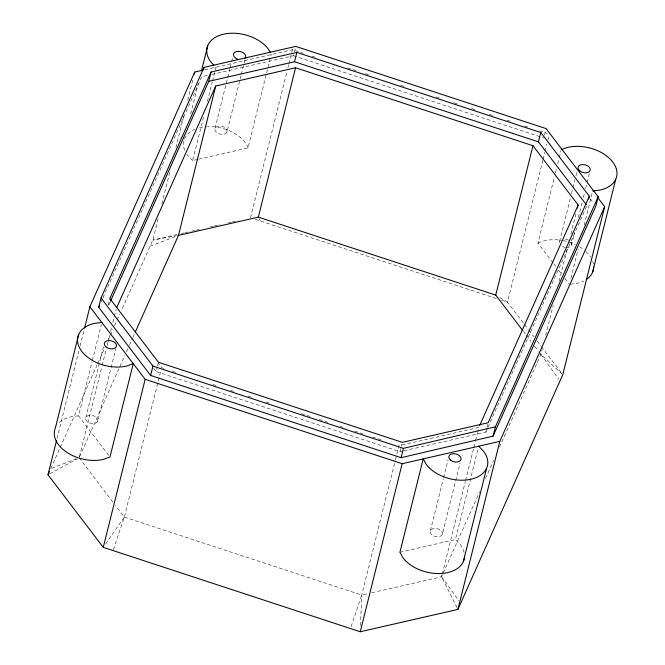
<?xml version="1.0" encoding="UTF-8"?>
<svg xmlns="http://www.w3.org/2000/svg" width="665" height="665" viewBox="0 0 665 665"><rect width="100%" height="100%" fill="white"/><g stroke="black" fill="none" stroke-linecap="round" stroke-linejoin="round"><path stroke-width="0.5" stroke-dasharray="3.33 2.49" d="M360.497 625.632L361.735 595.042L395.234 460.704M57.024 438.551L78.852 351.02M80.099 345.991L84.364 328.892M108.711 455.375L78.57 415.816L92.086 361.61M92.335 360.605L101.346 324.47M108.245 305.044L109.875 298.51M85.843 417.479L103.474 346.773M79.393 456.755L101.886 366.531M102.136 365.526L106.134 349.482M107.132 345.476L107.888 342.467M108.137 341.469L109.634 335.451M110.631 331.444L111.886 326.432M112.884 322.417L114.131 317.404M114.38 316.407L116.134 309.391M97.713 421.369A6.268 4.023 14 0 0 90.249 415.243A6.268 4.023 14 0 0 87.381 421.66A6.268 4.023 14 0 0 97.713 421.369L110.872 368.593M111.122 367.604L115.843 348.676M158.104 218.968L152.834 240.098L121.338 310.605M161.869 203.872L169.899 171.67M175.917 147.522L183.947 115.328M187.713 100.232L193.232 78.096M190.747 113.815L198.253 83.699M197.705 159.409L192.675 160.564L203.432 117.397M207.438 101.338L212.193 82.26M212.443 81.255L215.95 67.207M215.036 128.279L227.455 78.487M227.704 77.489L229.932 68.528M230.181 67.531L231.428 62.552M231.669 61.562L232.667 57.581M403.065 450.986L400.039 451.685L156.1 371.577L157.264 366.905M157.497 365.974L158.428 362.242M113.374 549.614L124.33 517.079L161.071 369.707M226.906 132.177A6.268 4.023 14 0 0 219.442 126.042A6.268 4.023 14 0 0 216.574 132.46A6.268 4.023 14 0 0 226.906 132.177L241.062 75.419M241.312 74.422L245.036 59.484M198.71 159.176L248.045 147.896L271.245 54.206M250.506 217.738L286.881 71.853M287.887 67.83L288.635 64.813M288.884 63.807L292.401 49.725L303.232 53.275M211.811 74.405L293.456 55.735L294.154 52.934M294.387 52.003L295.318 48.262M395.484 459.706L398.983 445.666L478.825 427.412L477.827 431.419M400.039 451.685L401.203 447.013M401.436 446.082L401.901 444.212M430.396 530.62L443.306 478.842M443.555 477.844L448.027 459.922M442.267 534.519A6.268 4.023 14 0 0 434.794 528.392A6.268 4.023 14 0 0 431.926 534.81A6.268 4.023 14 0 0 442.267 534.519L455.425 481.743M455.675 480.745L460.138 462.823M544.452 135.128L545.616 130.465M542.864 160.273L507.486 302.159L523.821 323.589M543.114 159.268L544.868 152.227M545.125 151.221L546.879 144.18M547.885 140.149L549.14 135.12M457.005 607.602L441.585 576.779L442.084 574.776M442.333 573.77L465.325 481.543M465.583 480.546L473.58 448.459M473.829 447.462L475.325 441.444M475.575 440.446L477.578 432.425M464.112 552.374A33.441 21.455 14 0 0 460.355 544.685L455.4 539.564L478.177 448.218M404.071 450.762L485.824 432.067L486.755 428.327M486.988 427.395L487.919 423.663M553.047 262.891L537.943 243.124L554.46 176.873M555.466 172.858L556.713 167.838M557.719 163.823L558.966 158.802M559.215 157.796L560.969 150.772M559.589 241.428L570.512 197.613M571.509 193.631L572.748 188.652M572.997 187.655L574.984 179.691M575.973 175.701L576.971 171.72M499.498 447.146L540.919 354.412L542.175 349.399M545.674 335.368L553.172 305.293M559.165 281.237L567.17 249.159M570.919 234.122L575.915 214.072M571.459 245.327L574.685 232.384M578.409 217.447L582.382 201.512M583.38 197.53L584.618 192.551M585.616 188.569L586.854 183.59M587.104 182.592L589.34 173.632M570.911 278.286L578.168 249.175M584.178 225.086L592.432 191.961M351.103 626.621L361.735 595.042L367.803 593.654M101.255 301.627L102.518 298.793M102.942 297.845L201.728 76.708L207.779 75.328M108.819 305.002L110.091 302.159M50.748 468.626L97.24 364.545M97.664 363.597L104.854 347.512M108.653 338.992L109.925 336.158M110.348 335.21L112.884 329.532M114.571 325.75L116.691 321.02M117.106 320.073L119.65 314.395M79.559 456.805L124.796 355.559M126.483 351.777L129.018 346.099M129.442 345.152L132.401 338.527M132.825 337.587L134.513 333.797M485.824 432.067L487.512 428.277M487.935 427.329L586.995 205.585M371.843 592.731L441.585 576.779L479.631 491.618M485.55 478.368L493.58 460.396M105.602 543.995L124.33 517.079L115.544 505.541M49.775 473.804L77.356 458.725M150.082 246.266L178.478 235.393M51.687 468.268L76.3 458.842M204.837 69.742L292.401 49.725M177.006 234.562L152.834 240.098L176.508 235.751M181.03 233.639L184.055 232.95M185.061 232.717L191.096 231.337M192.11 231.104L195.128 230.414M196.133 230.181L200.165 229.267M210.231 226.956L213.249 226.266M214.263 226.034L220.298 224.654M228.353 222.808L231.378 222.118M232.384 221.886L238.427 220.506M399.931 552.249L455.4 539.564M78.57 415.816L70.897 416.789A33.441 21.455 14 0 0 58.778 422.99M570.346 284.196L576.921 283.398A33.441 21.455 14 0 0 583.795 280.971M312.093 56.184L316.033 57.481M347.537 67.83L356.398 70.739M365.26 73.649L369.2 74.945M400.712 85.286L404.644 86.583M436.157 96.932L440.097 98.221M453.879 102.751L457.819 104.048M471.601 108.57L475.542 109.866M489.324 114.388L493.264 115.685M507.046 120.215L510.986 121.504M524.768 126.034L528.708 127.323M539.539 130.88L547.42 133.466M293.456 55.735L543.754 137.929M255.402 219.359L496.713 298.618M501.618 300.231L507.486 302.159L499.93 297.621M163.54 368.352L161.57 367.703L158.436 363.589M172.41 371.261L176.35 372.558M212.8 384.528L216.74 385.825M230.531 390.347L234.471 391.643M248.261 396.174L252.201 397.471M265.992 402.001L269.932 403.289M301.453 413.647L310.322 416.556M319.183 419.465L328.053 422.375M339.873 426.257L345.783 428.202M354.653 431.111L363.514 434.021M372.383 436.938L383.215 440.496M124.33 517.079L361.735 595.042M539.041 351.943L540.919 354.412L562.016 373.988M192.675 160.564L188.029 155.959A33.441 21.455 14 0 1 186.865 154.363M590.196 198.71L593.33 202.825M553.679 263.714L556.198 267.014M558.708 270.306L561.859 274.429M565.001 278.544L569.406 284.312M524.452 324.412L528.218 329.358M528.85 330.181L533.87 336.773M537.012 340.896L540.786 345.842M541.41 346.665L562.141 373.863M523.347 331.345L525.857 334.645M526.489 335.468L530.878 341.236M534.643 346.174L538.409 351.12M153.607 368.31L156.1 371.577M79.143 457.753L113.033 502.241M540.919 354.412L558.816 379.233M441.585 576.779L458.883 600.769M259.109 218.669L260.289 220.98M248.045 147.896L247.97 147.564A33.441 21.455 14 0 0 207.488 126.608M537.943 243.124A33.441 21.455 14 0 1 561.31 240.281M563.213 240.605A33.441 21.455 14 0 1 575.159 244.437M579.481 246.723A33.441 21.455 14 0 1 584.419 250.19M585.857 251.445A33.441 21.455 14 0 1 590.661 257.097M592.723 261.237A33.441 21.455 14 0 1 593.504 264.155M570.894 242.135A6.268 4.023 14 0 1 567.062 247.563M565.458 247.463A6.268 4.023 14 0 1 561.127 245.609M559.365 242.451A6.268 4.023 14 0 1 560.221 240.531M565.591 239.292A6.268 4.023 14 0 1 568.658 240.298M184.662 150.24A33.441 21.455 14 0 1 194.621 129.401M199.591 127.713A33.441 21.455 14 0 1 206.466 126.658"/><path stroke-width="1" d="M78.719 334.404L55.444 427.761A33.441 21.455 14 0 0 66.932 452.433A33.441 21.455 14 0 0 103.358 459.399L109.966 457.03L133.241 363.672L126.633 366.041A33.441 21.455 14 0 1 81.828 351.436A33.441 21.455 14 0 1 94.172 323.431L101.845 322.459M597.478 197.239L604.66 206.674L562.773 374.694L457.911 609.414L360.247 631.75L103.258 547.353L47.996 474.777L56.525 440.562M84.621 327.887L89.883 306.756L194.737 72.053L202.817 70.207M98.719 307.297L101.047 297.962L204.055 67.373L295.784 46.4L546.081 128.594L598.168 196.774L595.84 206.108L493.073 436.149L401.095 457.695L150.631 375.442L98.719 307.297L99.559 305.41M194.23 74.064L194.737 72.053M201.512 70.648L207.763 45.553M203.59 69.243L204.055 67.373M110.515 301.212L208.735 81.346L211.063 72.011L296.839 52.41L540.77 132.518L589.323 196.25L588.625 199.051M135.361 331.91L178.478 235.393L215.718 86.018L295.568 67.763L532.973 145.726L578.168 205.044L577.411 208.054M103.258 547.353L145.161 379.316L89.883 306.756M150.631 375.442L152.958 366.107L101.047 297.962M208.735 81.346L294.512 61.745L296.839 52.41M178.478 235.393L258.328 217.131L295.568 67.763M401.095 457.695L403.422 448.36L495.4 426.814L598.168 196.774M360.247 631.75L402.15 463.713L499.814 441.377L604.66 206.674M522.723 330.522L495.733 295.094L532.973 145.726M586.372 204.77L538.442 141.853L540.77 132.518M493.073 436.149L495.4 426.814M463.306 561.701L486.581 468.343M457.911 609.414L499.814 441.377M592.498 272.509L615.773 179.151M211.063 72.011L109.875 298.51L158.428 362.242L402.367 442.35L488.152 422.732L589.323 196.25M116.807 307.438L215.718 86.018M47.996 474.777L49.567 471.261M479.673 425.517L578.168 205.044M592.681 190.955L600.196 190.04A33.441 21.455 14 0 0 610.487 159.4A33.441 21.455 14 0 0 561.218 149.766M294.512 61.745L538.442 141.853M258.328 217.131L495.733 295.094M152.958 366.107L403.422 448.36M145.161 379.316L402.15 463.713M213.955 65.237L211.304 62.601A33.441 21.455 14 0 1 225.593 33.79A33.441 21.455 14 0 1 270.505 52.552M478.675 446.207L483.63 451.327A33.441 21.455 14 0 1 471.003 479.232A33.441 21.455 14 0 1 426.273 464.444L423.206 458.892L399.931 552.249L402.998 557.802A33.441 21.455 14 0 0 439.756 573.562A33.441 21.455 14 0 0 464.536 556.239M237.937 59.252A6.268 4.023 14 0 1 233.831 53.275A6.268 4.023 14 0 1 242.26 52.227A6.268 4.023 14 0 1 244.903 58.387M593.729 267.039A33.441 21.455 14 0 1 586.281 279.524M579.747 170.93A6.268 4.023 14 0 0 590.079 170.639A6.268 4.023 14 0 0 582.615 164.504A6.268 4.023 14 0 0 579.747 170.93M450.554 460.122A6.268 4.023 14 0 0 460.887 459.839A6.268 4.023 14 0 0 453.414 453.705A6.268 4.023 14 0 0 450.554 460.122M106.001 346.972A6.268 4.023 14 0 0 116.333 346.689A6.268 4.023 14 0 0 108.869 340.555A6.268 4.023 14 0 0 106.001 346.972"/></g></svg>
